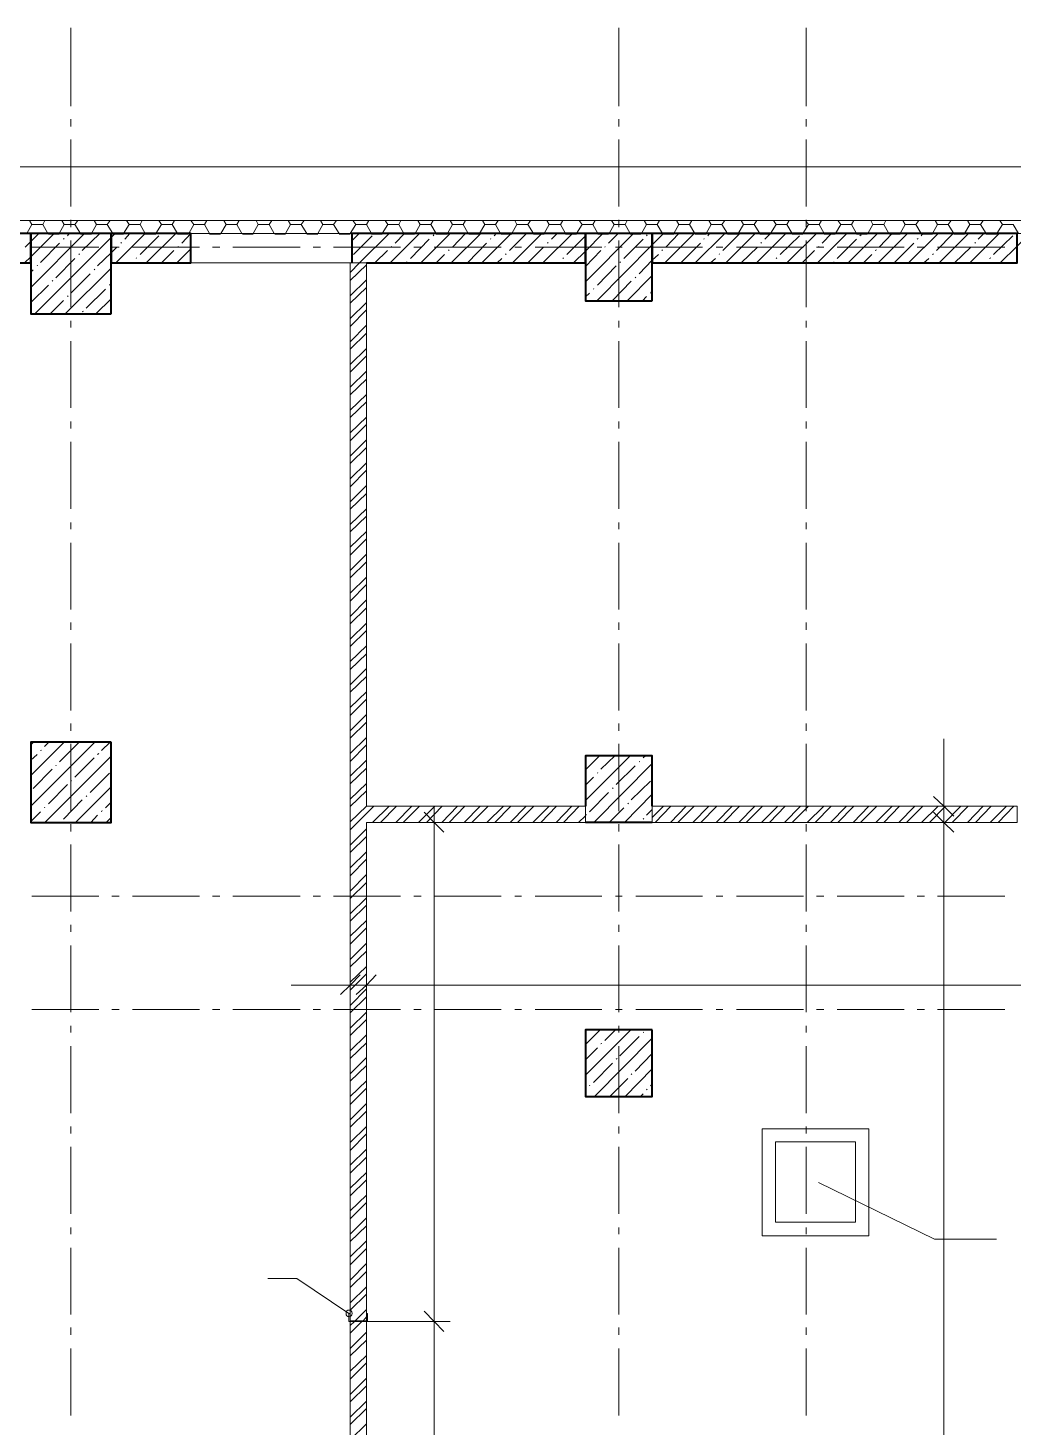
# Model space of a CAD drawing. Header units: millimetres. Extents: x -213547 to 415037, y -3642 to 106956.
# Drawn here: x -140717 to -133344, y 23440 to 33906 of the extents above; entities that cross this region are included whole.
import ezdxf

# ---------------------------------------------------------------- set-up
doc = ezdxf.new("R2010")
doc.units = ezdxf.units.MM

msp = doc.modelspace()

# ---------------------------------------------------------------- linework, layer by layer
at = {"lineweight": 9}
for points in [[(-140395.2, 33321), (-140395.2, 33905.7)], [(-136294.4, 33321), (-136294.4, 33905.7)], [(-134892.2, 33321), (-134892.2, 33905.7)], [(-140395.2, 33168.5), (-140395.2, 33223.6)], [(-136294.4, 33168.5), (-136294.4, 33223.6)], [(-134892.2, 33168.5), (-134892.2, 33223.6)], [(-140395.2, 32571.2), (-140395.2, 33071.1)], [(-136294.4, 32571.2), (-136294.4, 33071.1)], [(-134892.2, 32571.2), (-134892.2, 33071.1)], [(-122140.8, 32465.3), (-122140.8, 32867.8), (-165211.7, 32867.8), (-165211.7, 29385.5), (-168333.9, 29385.5), (-168333.9, 28983)], [(-207062.6, 32465.3), (-193129.2, 32465.3), (-207062.6, 32465.3), (-207062.6, 32367.9), (-193129.2, 32367.9), (-173269.2, 32367.9), (-173269.2, 28885.6), (-164711.8, 28885.6), (-164711.8, 28983), (-164711.8, 32367.9), (-121873.9, 32367.9), (-121873.9, 28944.9)], [(-140704.5, 32465.3), (-140687.5, 32435.6), (-140607, 32435.6), (-140568.9, 32367.9)], [(-140607, 32435.6), (-140590.1, 32465.3)], [(-140463, 32465.3), (-140446.1, 32435.6), (-140365.6, 32435.6), (-140323.2, 32367.9)], [(-140395.2, 32414.5), (-140395.2, 32469.5)], [(-140365.6, 32435.6), (-140344.4, 32465.3)], [(-140221.5, 32465.3), (-140204.6, 32435.6), (-140124.1, 32435.6), (-140081.7, 32367.9)], [(-140124.1, 32435.6), (-140102.9, 32465.3)], [(-139980.1, 32465.3), (-139958.9, 32435.6), (-139878.4, 32435.6), (-139840.3, 32367.9)], [(-139878.4, 32435.6), (-139861.4, 32465.3)], [(-139738.6, 32465.3), (-139717.4, 32435.6), (-139636.9, 32435.6), (-139598.8, 32367.9)], [(-139636.9, 32435.6), (-139620, 32465.3)], [(-139497.1, 32465.3), (-139475.9, 32435.6), (-139395.4, 32435.6), (-139357.3, 32367.9)], [(-139395.4, 32435.6), (-139378.5, 32465.3)], [(-139251.4, 32465.3), (-139234.5, 32435.6), (-139154, 32435.6), (-139115.8, 32367.9)], [(-139154, 32435.6), (-139137, 32465.3)], [(-139009.9, 32465.3), (-138993, 32435.6), (-138912.5, 32435.6), (-138874.4, 32367.9)], [(-138912.5, 32435.6), (-138891.3, 32465.3)], [(-138768.5, 32465.3), (-138751.5, 32435.6), (-138671, 32435.6), (-138628.7, 32367.9)], [(-138671, 32435.6), (-138649.8, 32465.3)], [(-138527, 32465.3), (-138510, 32435.6), (-138429.6, 32435.6), (-138387.2, 32367.9)], [(-138429.6, 32435.6), (-138408.4, 32465.3)], [(-138285.5, 32465.3), (-138264.3, 32435.6), (-138183.9, 32435.6), (-138145.7, 32367.9)], [(-138183.9, 32435.6), (-138166.9, 32465.3)], [(-138044.1, 32465.3), (-138022.9, 32435.6), (-137942.4, 32435.6), (-137904.3, 32367.9)], [(-137942.4, 32435.6), (-137925.4, 32465.3)], [(-137798.3, 32465.3), (-137781.4, 32435.6), (-137700.9, 32435.6), (-137662.8, 32367.9)], [(-137700.9, 32435.6), (-137684, 32465.3)], [(-137556.9, 32465.3), (-137539.9, 32435.6), (-137459.4, 32435.6), (-137421.3, 32367.9)], [(-137459.4, 32435.6), (-137442.5, 32465.3)], [(-137315.4, 32465.3), (-137298.5, 32435.6), (-137218, 32435.6), (-137179.8, 32367.9)], [(-137218, 32435.6), (-137196.8, 32465.3)], [(-137073.9, 32465.3), (-137057, 32435.6), (-136976.5, 32435.6), (-136934.1, 32367.9)], [(-136976.5, 32435.6), (-136955.3, 32465.3)], [(-136832.5, 32465.3), (-136815.5, 32435.6), (-136730.8, 32435.6), (-136692.7, 32367.9)], [(-136730.8, 32435.6), (-136713.8, 32465.3)], [(-136591, 32465.3), (-136569.8, 32435.6), (-136489.3, 32435.6), (-136451.2, 32367.9)], [(-136489.3, 32435.6), (-136472.4, 32465.3)], [(-136349.5, 32465.3), (-136328.3, 32435.6), (-136247.8, 32435.6), (-136209.7, 32367.9)], [(-136294.4, 32414.5), (-136294.4, 32469.5)], [(-136247.8, 32435.6), (-136230.9, 32465.3)], [(-136103.8, 32465.3), (-136086.9, 32435.6), (-136006.4, 32435.6), (-135968.2, 32367.9)], [(-136006.4, 32435.6), (-135989.4, 32465.3)], [(-135862.3, 32465.3), (-135845.4, 32435.6), (-135764.9, 32435.6), (-135726.8, 32367.9)], [(-135764.9, 32435.6), (-135748, 32465.3)], [(-135620.9, 32465.3), (-135603.9, 32435.6), (-135523.4, 32435.6), (-135481.1, 32367.9)], [(-135523.4, 32435.6), (-135502.2, 32465.3)], [(-135379.4, 32465.3), (-135362.4, 32435.6), (-135282, 32435.6), (-135239.6, 32367.9)], [(-135282, 32435.6), (-135260.8, 32465.3)], [(-135137.9, 32465.3), (-135116.7, 32435.6), (-135036.2, 32435.6), (-134998.1, 32367.9)], [(-135036.2, 32435.6), (-135019.3, 32465.3)], [(-134896.4, 32465.3), (-134875.3, 32435.6), (-134794.8, 32435.6), (-134756.6, 32367.9)], [(-134892.2, 32414.5), (-134892.2, 32469.5)], [(-134794.8, 32435.6), (-134777.8, 32465.3)], [(-134655, 32465.3), (-134633.8, 32435.6), (-134553.3, 32435.6), (-134515.2, 32367.9)], [(-134553.3, 32435.6), (-134536.4, 32465.3)], [(-134409.3, 32465.3), (-134392.3, 32435.6), (-134311.8, 32435.6), (-134273.7, 32367.9)], [(-134311.8, 32435.6), (-134294.9, 32465.3)], [(-134167.8, 32465.3), (-134150.9, 32435.6), (-134070.4, 32435.6), (-134032.2, 32367.9)], [(-134070.4, 32435.6), (-134049.2, 32465.3)], [(-133926.3, 32465.3), (-133909.4, 32435.6), (-133828.9, 32435.6), (-133786.5, 32367.9)], [(-133828.9, 32435.6), (-133807.7, 32465.3)], [(-133684.9, 32465.3), (-133667.9, 32435.6), (-133587.4, 32435.6), (-133545.1, 32367.9)], [(-133587.4, 32435.6), (-133566.2, 32465.3)], [(-133443.4, 32465.3), (-133422.2, 32435.6), (-133341.7, 32435.6), (-133303.6, 32367.9)], [(-140742.6, 32147.6), (-140696, 32194.2), (-140522.3, 32367.9)], [(-140738.4, 32266.2), (-140696, 32308.6), (-140636.7, 32367.9)], [(-140725.7, 32367.9), (-140687.5, 32435.6)], [(-140696, 31965.4), (-140293.6, 32367.9)], [(-140666.3, 31766.3), (-140094.4, 32338.2), (-140064.8, 32367.9)], [(-140564.7, 32363.6), (-140484.2, 32363.6)], [(-140484.2, 32367.9), (-140446.1, 32435.6)], [(-140420.6, 32350.9), (-140407.9, 32367.9)], [(-140323.2, 32363.6), (-140242.7, 32363.6)], [(-140310.5, 32240.8), (-140179.2, 32367.9)], [(-140242.7, 32367.9), (-140204.6, 32435.6)], [(-140081.7, 32363.6), (-140001.2, 32363.6)], [(-140060.6, 32147.6), (-139840.3, 32367.9)], [(-140001.2, 32367.9), (-139958.9, 32435.6)], [(-139992.8, 32325.5), (-139954.6, 32367.9)], [(-139878.4, 32211.1), (-139738.6, 32350.9)], [(-139840.3, 32363.6), (-139759.8, 32363.6)], [(-139831.8, 32147.6), (-139611.5, 32367.9)], [(-139759.8, 32367.9), (-139717.4, 32435.6)], [(-139598.8, 32363.6), (-139518.3, 32363.6)], [(-139564.9, 32295.8), (-139497.1, 32367.9)], [(-139514.1, 32367.9), (-139475.9, 32435.6)], [(-139357.3, 32363.6), (-139276.8, 32363.6)], [(-139272.6, 32367.9), (-139234.5, 32435.6)], [(-139111.6, 32363.6), (-139031.1, 32363.6)], [(-139031.1, 32367.9), (-138993, 32435.6)], [(-138870.1, 32363.6), (-138789.6, 32363.6)], [(-138789.6, 32367.9), (-138751.5, 32435.6)], [(-138628.7, 32363.6), (-138548.2, 32363.6)], [(-138548.2, 32367.9), (-138510, 32435.6)], [(-138387.2, 32363.6), (-138306.7, 32363.6)], [(-138306.7, 32367.9), (-138264.3, 32435.6)], [(-138294, 32312.8), (-138238.9, 32367.9)], [(-138281.3, 32211.1), (-138141.5, 32350.9)], [(-138234.7, 32147.6), (-138014.4, 32367.9)], [(-138145.7, 32363.6), (-138065.2, 32363.6)], [(-138065.2, 32367.9), (-138022.9, 32435.6)], [(-138005.9, 32147.6), (-137785.6, 32367.9)], [(-137967.8, 32295.8), (-137900, 32367.9)], [(-137904.3, 32363.6), (-137823.8, 32363.6)], [(-137819.5, 32367.9), (-137781.4, 32435.6)], [(-137777.2, 32147.6), (-137556.9, 32367.9)], [(-137684, 32350.9), (-137679.7, 32359.4)], [(-137662.8, 32363.6), (-137578.1, 32363.6)], [(-137578.1, 32367.9), (-137539.9, 32435.6)], [(-137548.4, 32147.6), (-137328.1, 32367.9)], [(-137539.9, 32266.2), (-137442.5, 32367.9)], [(-137417.1, 32363.6), (-137336.6, 32363.6)], [(-137336.6, 32367.9), (-137298.5, 32435.6)], [(-137319.6, 32147.6), (-137099.3, 32367.9)], [(-137226.4, 32350.9), (-137213.7, 32367.9)], [(-137175.6, 32363.6), (-137095.1, 32363.6)], [(-137112.1, 32240.8), (-136985, 32367.9)], [(-137095.1, 32367.9), (-137057, 32435.6)], [(-137090.9, 32147.6), (-136870.6, 32367.9)], [(-136934.1, 32363.6), (-136853.6, 32363.6)], [(-136862.1, 32147.6), (-136641.8, 32367.9)], [(-136853.6, 32367.9), (-136815.5, 32435.6)], [(-136798.6, 32325.5), (-136756.2, 32367.9)], [(-136692.7, 32363.6), (-136612.2, 32363.6)], [(-136684.2, 32211.1), (-136544.4, 32350.9), (-136540.2, 32350.9)], [(-136633.3, 32147.6), (-136544.4, 32236.5), (-136413.1, 32367.9)], [(-136612.2, 32367.9), (-136569.8, 32435.6)], [(-136544.4, 32007.8), (-136184.3, 32367.9)], [(-136459.7, 31863.7), (-136044.5, 32283.1), (-135959.8, 32367.9)], [(-136451.2, 32363.6), (-136370.7, 32363.6)], [(-136370.7, 32295.8), (-136298.7, 32367.9)], [(-136366.5, 32367.9), (-136328.3, 32435.6)], [(-136209.7, 32363.6), (-136129.2, 32363.6)], [(-136125, 32367.9), (-136086.9, 32435.6)], [(-136086.9, 32350.9), (-136082.6, 32359.4)], [(-135964, 32363.6), (-135883.5, 32363.6)], [(-135951.3, 32147.6), (-135731, 32367.9)], [(-135942.8, 32266.2), (-135845.4, 32367.9)], [(-135883.5, 32367.9), (-135845.4, 32435.6)], [(-135722.5, 32147.6), (-135502.2, 32367.9)], [(-135722.5, 32363.6), (-135642, 32363.6)], [(-135642, 32367.9), (-135603.9, 32435.6)], [(-135629.3, 32350.9), (-135616.6, 32367.9)], [(-135515, 32240.8), (-135387.9, 32367.9)], [(-135493.8, 32147.6), (-135273.5, 32367.9)], [(-135481.1, 32363.6), (-135400.6, 32363.6)], [(-135400.6, 32367.9), (-135362.4, 32435.6)], [(-135265, 32147.6), (-135044.7, 32367.9)], [(-135239.6, 32363.6), (-135159.1, 32363.6)], [(-135201.5, 32325.5), (-135159.1, 32367.9)], [(-135159.1, 32367.9), (-135116.7, 32435.6)], [(-135087.1, 32211.1), (-134943, 32350.9)], [(-135036.2, 32147.6), (-134816, 32367.9)], [(-134998.1, 32363.6), (-134917.6, 32363.6)], [(-134917.6, 32367.9), (-134875.3, 32435.6)], [(-134807.5, 32147.6), (-134587.2, 32367.9)], [(-134773.6, 32295.8), (-134701.6, 32367.9)], [(-134756.6, 32363.6), (-134676.2, 32363.6)], [(-134671.9, 32367.9), (-134633.8, 32435.6)], [(-134578.7, 32147.6), (-134358.4, 32367.9)], [(-134515.2, 32363.6), (-134434.7, 32363.6)], [(-134489.8, 32350.9), (-134481.3, 32359.4)], [(-134430.5, 32367.9), (-134392.3, 32435.6)], [(-134354.2, 32147.6), (-134133.9, 32367.9)], [(-134345.7, 32266.2), (-134248.3, 32367.9)], [(-134269.5, 32363.6), (-134189, 32363.6)], [(-134189, 32367.9), (-134150.9, 32435.6)], [(-134125.4, 32147.6), (-133905.1, 32367.9)], [(-134032.2, 32350.9), (-134019.5, 32367.9)], [(-134028, 32363.6), (-133947.5, 32363.6)], [(-133947.5, 32367.9), (-133909.4, 32435.6)], [(-133917.9, 32240.8), (-133790.8, 32367.9)], [(-133896.7, 32147.6), (-133676.4, 32367.9)], [(-133786.5, 32363.6), (-133706, 32363.6)], [(-133706, 32367.9), (-133667.9, 32435.6)], [(-133667.9, 32147.6), (-133447.6, 32367.9)], [(-133604.4, 32325.5), (-133562, 32367.9)], [(-133545.1, 32363.6), (-133464.6, 32363.6)], [(-133490, 32211.1), (-133345.9, 32350.9)], [(-133464.6, 32367.9), (-133422.2, 32435.6)], [(-133439.1, 32147.6), (-133312.1, 32274.7), (-133218.9, 32367.9)], [(-140687.5, 32266.2), (-140187.6, 32266.2)], [(-140624, 32151.8), (-140479.9, 32295.8)], [(-140450.3, 32325.5), (-140446.1, 32329.7)], [(-140395.2, 31817.1), (-140395.2, 32317)], [(-140196.1, 32126.4), (-140094.4, 32223.8), (-140052.1, 32266.2)], [(-140090.2, 32266.2), (-140035.1, 32266.2)], [(-140022.4, 32295.8), (-140018.2, 32300.1)], [(-139933.5, 32266.2), (-139433.6, 32266.2)], [(-139717.4, 32147.6), (-139624.2, 32240.8)], [(-139603, 32147.6), (-139497.1, 32253.5)], [(-139594.6, 32266.2), (-139590.3, 32270.4)], [(-139336.1, 32266.2), (-139281.1, 32266.2)], [(-139183.6, 32266.2), (-138679.5, 32266.2)], [(-138582.1, 32266.2), (-138527, 32266.2)], [(-138429.6, 32266.2), (-137929.7, 32266.2)], [(-138120.3, 32147.6), (-138027.1, 32240.8)], [(-137997.5, 32266.2), (-137993.2, 32270.4)], [(-137853.4, 32181.5), (-137713.6, 32325.5)], [(-137828, 32266.2), (-137772.9, 32266.2)], [(-137675.5, 32266.2), (-137175.6, 32266.2)], [(-137569.6, 32240.8), (-137565.3, 32245)], [(-137425.5, 32151.8), (-137285.7, 32295.8)], [(-137256.1, 32325.5), (-137251.9, 32329.7)], [(-137073.9, 32266.2), (-137023.1, 32266.2)], [(-136976.5, 32147.6), (-136857.9, 32266.2)], [(-136921.4, 32266.2), (-136421.5, 32266.2)], [(-136828.2, 32295.8), (-136824, 32300.1)], [(-136544.4, 32122.2), (-136430, 32240.8)], [(-136400.4, 32266.2), (-136396.1, 32270.4)], [(-136319.9, 32266.2), (-136269, 32266.2)], [(-136294.4, 31817.1), (-136294.4, 32317)], [(-136256.3, 32181.5), (-136112.3, 32325.5)], [(-136167.4, 32266.2), (-135667.5, 32266.2)], [(-135972.5, 32240.8), (-135968.2, 32245)], [(-135828.4, 32151.8), (-135684.4, 32295.8)], [(-135659, 32325.5), (-135654.8, 32329.7)], [(-135565.8, 32266.2), (-135515, 32266.2)], [(-135413.3, 32266.2), (-134913.4, 32266.2)], [(-135379.4, 32147.6), (-135256.5, 32266.2)], [(-135231.1, 32295.8), (-135226.9, 32300.1)], [(-134921.9, 32147.6), (-134828.7, 32240.8)], [(-134892.2, 31817.1), (-134892.2, 32317)], [(-134816, 32266.2), (-134760.9, 32266.2)], [(-134803.2, 32266.2), (-134794.8, 32270.4)], [(-134659.2, 32181.5), (-134515.2, 32325.5)], [(-134659.2, 32266.2), (-134159.3, 32266.2)], [(-134375.4, 32240.8), (-134366.9, 32245)], [(-134231.3, 32151.8), (-134087.3, 32295.8)], [(-134061.9, 32325.5), (-134053.4, 32329.7)], [(-134061.9, 32266.2), (-134006.8, 32266.2)], [(-133909.4, 32266.2), (-133405.3, 32266.2)], [(-133782.3, 32147.6), (-133659.4, 32266.2)], [(-133629.8, 32295.8), (-133625.5, 32300.1)], [(-140649.4, 32126.4), (-140645.2, 32130.6)], [(-140509.6, 32037.4), (-140365.6, 32181.5)], [(-140335.9, 32211.1), (-140331.7, 32215.4)], [(-139946.2, 32147.6), (-139937.7, 32151.8)], [(-139908, 32181.5), (-139903.8, 32185.7)], [(-138306.7, 32075.6), (-138234.7, 32147.6)], [(-138306.7, 24234.1), (-138306.7, 32147.6), (-138294, 32147.6), (-138183.9, 32147.6), (-138183.9, 28084.9), (-136544.4, 28084.9), (-136544.4, 27962.1), (-138183.9, 27962.1), (-138183.9, 24234.1)], [(-138306.7, 32016.2), (-138183.9, 32134.9)], [(-137883.1, 32151.8), (-137878.8, 32156)], [(-137662.8, 32147.6), (-137599.2, 32211.1)], [(-137205.3, 32147.6), (-137171.4, 32181.5)], [(-137141.7, 32211.1), (-137137.5, 32215.4)], [(-136747.7, 32147.6), (-136743.5, 32151.8)], [(-136713.8, 32181.5), (-136709.6, 32185.7)], [(-136286, 32151.8), (-136281.7, 32156)], [(-136141.9, 32067.1), (-136044.5, 32168.8), (-135997.9, 32211.1)], [(-135608.2, 32147.6), (-135570, 32181.5)], [(-135544.6, 32211.1), (-135540.4, 32215.4)], [(-135150.6, 32147.6), (-135142.2, 32151.8)], [(-135116.7, 32181.5), (-135112.5, 32185.7)], [(-134688.9, 32151.8), (-134684.6, 32156)], [(-134464.3, 32147.6), (-134400.8, 32211.1)], [(-134011.1, 32147.6), (-133972.9, 32181.5)], [(-133947.5, 32211.1), (-133939, 32215.4)], [(-133553.5, 32147.6), (-133545.1, 32151.8)], [(-133519.6, 32181.5), (-133511.2, 32185.7)], [(-140696, 32079.8), (-140679.1, 32096.7)], [(-140437.6, 31766.3), (-140094.4, 32109.4)], [(-140395.2, 31923), (-140251.2, 32067.1)], [(-140221.5, 32096.7), (-140217.3, 32101)], [(-136455.4, 31982.4), (-136315.6, 32126.4)], [(-136230.9, 31863.7), (-136044.5, 32054.4)], [(-136171.6, 32037.4), (-136167.4, 32041.7)], [(-140696, 31851), (-140564.7, 31982.4)], [(-140535, 32012), (-140530.8, 32016.2)], [(-140280.8, 31808.7), (-140136.8, 31952.7)], [(-140107.2, 31982.4), (-140102.9, 31986.6)], [(-138306.7, 31901.9), (-138183.9, 32020.5)], [(-138306.7, 31846.8), (-138183.9, 31965.4)], [(-136544.4, 31893.4), (-136514.7, 31923)], [(-136485.1, 31952.7), (-136480.8, 31956.9)], [(-136341, 31868), (-136201.2, 32012)], [(-136057.2, 31923), (-136053, 31931.5)], [(-140552, 31766.3), (-140450.3, 31868)], [(-140420.6, 31897.6), (-140416.4, 31901.9)], [(-140208.8, 31766.3), (-140094.4, 31880.7)], [(-138306.7, 31732.4), (-138183.9, 31851)], [(-136116.5, 31863.7), (-136086.9, 31897.6)], [(-140395.2, 31664.6), (-140395.2, 31715.5)], [(-140310.5, 31783.2), (-140302, 31787.5)], [(-140098.7, 31766.3), (-140094.4, 31766.3)], [(-138306.7, 31673.1), (-138183.9, 31796)], [(-136294.4, 31664.6), (-136294.4, 31715.5)], [(-134892.2, 31664.6), (-134892.2, 31715.5)], [(-138306.7, 31558.7), (-138183.9, 31681.6)], [(-138306.7, 31503.6), (-138183.9, 31622.3)], [(-140395.2, 31063.1), (-140395.2, 31563)], [(-138306.7, 31389.3), (-138183.9, 31507.9)], [(-136294.4, 31063.1), (-136294.4, 31563)], [(-134892.2, 31063.1), (-134892.2, 31563)], [(-138306.7, 31330), (-138183.9, 31452.8)], [(-138306.7, 31219.8), (-138183.9, 31338.4)], [(-138306.7, 31160.5), (-138183.9, 31279.1)], [(-138306.7, 31046.1), (-138183.9, 31164.7)], [(-138306.7, 30991.1), (-138183.9, 31109.7)], [(-138306.7, 30876.7), (-138183.9, 30995.3)], [(-140395.2, 30910.6), (-140395.2, 30961.4)], [(-138306.7, 30817.4), (-138183.9, 30940.2)], [(-136294.4, 30910.6), (-136294.4, 30961.4)], [(-134892.2, 30910.6), (-134892.2, 30961.4)], [(-140395.2, 30309), (-140395.2, 30808.9)], [(-138306.7, 30703), (-138183.9, 30825.8)], [(-136294.4, 30309), (-136294.4, 30808.9)], [(-134892.2, 30309), (-134892.2, 30808.9)], [(-138306.7, 30647.9), (-138183.9, 30766.5)], [(-138306.7, 30533.5), (-138183.9, 30652.1)], [(-138306.7, 30474.2), (-138183.9, 30597.1)], [(-138306.7, 30359.8), (-138183.9, 30482.7)], [(-138306.7, 30304.8), (-138183.9, 30423.4)], [(-138306.7, 30190.4), (-138183.9, 30309)], [(-138306.7, 30135.3), (-138183.9, 30253.9)], [(-140395.2, 30156.5), (-140395.2, 30207.3)], [(-136294.4, 30156.5), (-136294.4, 30207.3)], [(-134892.2, 30156.5), (-134892.2, 30207.3)], [(-140395.2, 29554.9), (-140395.2, 30054.8)], [(-138306.7, 30020.9), (-138183.9, 30139.5)], [(-138306.7, 29961.6), (-138183.9, 30084.5)], [(-136294.4, 29554.9), (-136294.4, 30054.8)], [(-134892.2, 29554.9), (-134892.2, 30054.8)], [(-138306.7, 29847.2), (-138183.9, 29970.1)], [(-138306.7, 29792.2), (-138183.9, 29910.8)], [(-138306.7, 29677.8), (-138183.9, 29796.4)], [(-138306.7, 29618.5), (-138183.9, 29741.3)], [(-138306.7, 29504.1), (-138183.9, 29626.9)], [(-138306.7, 29449), (-138183.9, 29567.6)], [(-140395.2, 29402.4), (-140395.2, 29457.5)], [(-138306.7, 29334.6), (-138183.9, 29453.3)], [(-136294.4, 29402.4), (-136294.4, 29457.5)], [(-134892.2, 29402.4), (-134892.2, 29457.5)], [(-138306.7, 29279.6), (-138183.9, 29398.2)], [(-140395.2, 28800.9), (-140395.2, 29300.8)], [(-138306.7, 29165.2), (-138183.9, 29283.8)], [(-138306.7, 29105.9), (-138183.9, 29224.5)], [(-136294.4, 28800.9), (-136294.4, 29300.8)], [(-134892.2, 28800.9), (-134892.2, 29300.8)], [(-138306.7, 28991.5), (-138183.9, 29114.4)], [(-138306.7, 28936.4), (-138183.9, 29055)], [(-138306.7, 28822), (-138183.9, 28940.7)], [(-138306.7, 28762.7), (-138183.9, 28885.6)], [(-140395.2, 28648.4), (-140395.2, 28703.4)], [(-138306.7, 28648.4), (-138183.9, 28771.2)], [(-138306.7, 28593.3), (-138183.9, 28711.9)], [(-136294.4, 28648.4), (-136294.4, 28703.4)], [(-134892.2, 28648.4), (-134892.2, 28703.4)], [(-138306.7, 28478.9), (-138183.9, 28597.5)], [(-133862.8, 28589), (-133862.8, 28144.2), (-133862.8, 28021.4)], [(-140696, 28542.4), (-140674.8, 28563.6)], [(-140696, 28313.7), (-140446.1, 28563.6)], [(-140696, 28084.9), (-140217.3, 28563.6)], [(-140696, 28428.1), (-140649.4, 28470.4)], [(-140624, 28500.1), (-140615.5, 28504.3)], [(-140594.3, 28529.7), (-140560.4, 28563.6)], [(-140479.9, 28415.4), (-140335.9, 28559.4)], [(-140395.2, 28046.8), (-140395.2, 28550.9)], [(-140196.1, 28470.4), (-140187.6, 28478.9)], [(-140166.5, 28500.1), (-140102.9, 28563.6)], [(-138306.7, 28419.6), (-138183.9, 28542.4)], [(-136294.4, 28046.8), (-136294.4, 28550.9)], [(-134892.2, 28046.8), (-134892.2, 28550.9)], [(-140590.1, 27962.1), (-140094.4, 28457.7)], [(-140509.6, 28385.7), (-140505.4, 28389.9)], [(-140365.6, 28301), (-140221.5, 28445)], [(-138306.7, 28309.4), (-138183.9, 28428.1)], [(-138306.7, 28250.1), (-138183.9, 28368.8)], [(-136544.4, 28356), (-136438.5, 28462)], [(-136544.4, 28127.3), (-136209.7, 28462)], [(-136480.8, 27962.1), (-136044.5, 28402.6)], [(-136430, 28360.3), (-136324.1, 28462)], [(-136315.6, 28245.9), (-136171.6, 28385.7)], [(-136141.9, 28415.4), (-136137.7, 28419.6)], [(-136112.3, 28445), (-136095.3, 28462)], [(-140679.1, 28216.2), (-140535, 28360.3)], [(-140395.2, 28271.3), (-140391, 28275.6)], [(-140251.2, 28186.6), (-140107.2, 28330.6)], [(-136544.4, 28241.7), (-136485.1, 28301)], [(-136455.4, 28330.6), (-136451.2, 28334.9)], [(-136201.2, 28131.5), (-136057.2, 28271.3)], [(-140564.7, 28101.9), (-140420.6, 28245.9)], [(-140361.3, 27962.1), (-140094.4, 28229)], [(-140280.8, 28156.9), (-140276.6, 28161.2)], [(-138306.7, 28135.8), (-138183.9, 28254.4)], [(-138306.7, 28080.7), (-138183.9, 28199.3)], [(-136514.7, 28042.6), (-136370.7, 28186.6)], [(-136341, 28216.2), (-136336.8, 28220.5)], [(-136252.1, 27962.1), (-136044.5, 28173.9)], [(-133862.8, 20285.8), (-133862.8, 20527.3), (-133862.8, 27962.1), (-133862.8, 28203.5)], [(-140594.3, 28072.2), (-140590.1, 28076.4)], [(-140450.3, 27987.5), (-140310.5, 28131.5)], [(-140166.5, 28042.6), (-140162.2, 28051)], [(-140136.8, 28072.2), (-140094.4, 28114.6)], [(-138306.7, 27966.3), (-138183.9, 28084.9)], [(-138306.7, 27907), (-138183.9, 28029.8), (-138128.8, 28084.9)], [(-138137.3, 27962.1), (-138014.4, 28084.9)], [(-138077.9, 27962.1), (-137959.3, 28084.9)], [(-137963.6, 27962.1), (-137844.9, 28084.9)], [(-137908.5, 27962.1), (-137785.6, 28084.9)], [(-137794.1, 27962.1), (-137671.3, 28084.9)], [(-137734.8, 27962.1), (-137616.2, 28084.9)], [(-137675.5, 28084.9), (-137675.5, 24229.8), (-137675.5, 20408.7)], [(-137620.4, 27962.1), (-137501.8, 28084.9)], [(-137565.3, 27962.1), (-137446.7, 28084.9)], [(-137451, 27962.1), (-137332.3, 28084.9)], [(-137395.9, 27962.1), (-137273, 28084.9)], [(-137281.5, 27962.1), (-137158.7, 28084.9)], [(-137222.2, 27962.1), (-137103.6, 28084.9)], [(-137107.8, 27962.1), (-136989.2, 28084.9)], [(-137052.7, 27962.1), (-136929.9, 28084.9)], [(-136938.4, 27962.1), (-136815.5, 28084.9)], [(-136879.1, 27962.1), (-136760.4, 28084.9)], [(-136764.7, 27962.1), (-136646.1, 28084.9)], [(-136709.6, 27962.1), (-136591, 28084.9)], [(-136544.4, 27962.1), (-136544.4, 28084.9)], [(-136366.5, 27962.1), (-136256.3, 28072.2)], [(-136226.7, 28101.9), (-136222.4, 28106.1)], [(-136086.9, 28017.1), (-136044.5, 28059.5)], [(-136044.5, 28000.2), (-135959.8, 28084.9)], [(-136044.5, 27962.1), (-136044.5, 28084.9)], [(-136023.3, 27962.1), (-135904.7, 28084.9)], [(-135908.9, 27962.1), (-135790.3, 28084.9)], [(-135853.9, 27962.1), (-135731, 28084.9)], [(-135739.5, 27962.1), (-135620.9, 28084.9)], [(-135680.2, 27962.1), (-135561.6, 28084.9)], [(-135565.8, 27962.1), (-135447.2, 28084.9)], [(-135510.7, 27962.1), (-135392.1, 28084.9)], [(-135396.3, 27962.1), (-135277.7, 28084.9)], [(-135341.3, 27962.1), (-135218.4, 28084.9)], [(-135226.9, 27962.1), (-135104, 28084.9)], [(-135167.6, 27962.1), (-135049, 28084.9)], [(-135053.2, 27962.1), (-134934.6, 28084.9)], [(-134998.1, 27962.1), (-134875.3, 28084.9)], [(-134883.7, 27962.1), (-134760.9, 28084.9)], [(-134824.4, 27962.1), (-134705.8, 28084.9)], [(-134710, 27962.1), (-134591.4, 28084.9)], [(-134655, 27962.1), (-134536.4, 28084.9)], [(-134540.6, 27962.1), (-134422, 28084.9)], [(-134485.5, 27962.1), (-134362.7, 28084.9)], [(-134371.1, 27962.1), (-134248.3, 28084.9)], [(-134311.8, 27962.1), (-134193.2, 28084.9)], [(-134197.5, 27962.1), (-134078.8, 28084.9)], [(-134142.4, 27962.1), (-134019.5, 28084.9)], [(-134028, 27962.1), (-133905.1, 28084.9)], [(-133968.7, 27962.1), (-133850.1, 28084.9)], [(-133968.7, 28084.9), (-133862.8, 28084.9), (-133744.2, 28084.9)], [(-133854.3, 27962.1), (-133735.7, 28084.9)], [(-133799.2, 27962.1), (-133680.6, 28084.9)], [(-133684.9, 27962.1), (-133566.2, 28084.9)], [(-133625.5, 27962.1), (-133506.9, 28084.9)], [(-133515.4, 27962.1), (-133392.5, 28084.9)], [(-133456.1, 27962.1), (-133337.5, 28084.9)], [(-140696, 27970.5), (-140624, 28042.6)], [(-140475.7, 27962.1), (-140475.7, 27962.1)], [(-140395.2, 27894.3), (-140395.2, 27949.4)], [(-140247, 27962.1), (-140196.1, 28017.1)], [(-140132.6, 27962.1), (-140094.4, 28000.2)], [(-137569.6, 27962.1), (-137675.5, 27962.1), (-137798.3, 27962.1)], [(-136595.2, 27962.1), (-136544.4, 28012.9)], [(-136540.2, 28017.1), (-136535.9, 28021.4)], [(-136294.4, 27894.3), (-136294.4, 27949.4)], [(-136112.3, 27987.5), (-136108, 27991.7)], [(-134892.2, 27894.3), (-134892.2, 27949.4)], [(-133968.7, 27962.1), (-133862.8, 27962.1), (-133744.2, 27962.1)], [(-138306.7, 27792.6), (-138183.9, 27915.5)], [(-138306.7, 27737.5), (-138183.9, 27856.2)], [(-140395.2, 27297), (-140395.2, 27796.8)], [(-138306.7, 27623.2), (-138183.9, 27741.8)], [(-136294.4, 27297), (-136294.4, 27796.8)], [(-134892.2, 27297), (-134892.2, 27796.8)], [(-138306.7, 27563.8), (-138183.9, 27686.7)], [(-138306.7, 27449.5), (-138183.9, 27572.3)], [(-138306.7, 27394.4), (-138183.9, 27513)], [(-140687.5, 27411.3), (-140187.6, 27411.3)], [(-140090.2, 27411.3), (-140035.1, 27411.3)], [(-139933.5, 27411.3), (-139433.6, 27411.3)], [(-139336.1, 27411.3), (-139281.1, 27411.3)], [(-139183.6, 27411.3), (-138679.5, 27411.3)], [(-138582.1, 27411.3), (-138527, 27411.3)], [(-138429.6, 27411.3), (-137929.7, 27411.3)], [(-138306.7, 27280), (-138183.9, 27398.6)], [(-138306.7, 27224.9), (-138183.9, 27343.6)], [(-137828, 27411.3), (-137772.9, 27411.3)], [(-137675.5, 27411.3), (-137175.6, 27411.3)], [(-137073.9, 27411.3), (-137023.1, 27411.3)], [(-136921.4, 27411.3), (-136421.5, 27411.3)], [(-136319.9, 27411.3), (-136269, 27411.3)], [(-136167.4, 27411.3), (-135667.5, 27411.3)], [(-135565.8, 27411.3), (-135515, 27411.3)], [(-135413.3, 27411.3), (-134913.4, 27411.3)], [(-134816, 27411.3), (-134760.9, 27411.3)], [(-134659.2, 27411.3), (-134159.3, 27411.3)], [(-134061.9, 27411.3), (-134006.8, 27411.3)], [(-133909.4, 27411.3), (-133405.3, 27411.3)], [(-138306.7, 27110.6), (-138183.9, 27229.2)], [(-140395.2, 27144.5), (-140395.2, 27195.3)], [(-138306.7, 27051.3), (-138183.9, 27174.1)], [(-136294.4, 27144.5), (-136294.4, 27195.3)], [(-134892.2, 27144.5), (-134892.2, 27195.3)], [(-140395.2, 26542.9), (-140395.2, 27042.8)], [(-138306.7, 26936.9), (-138183.9, 27059.7)], [(-136294.4, 26542.9), (-136294.4, 27042.8)], [(-134892.2, 26542.9), (-134892.2, 27042.8)], [(-138306.7, 26881.8), (-138183.9, 27000.4)], [(-138306.7, 26767.4), (-138183.9, 26886)], [(-138306.7, 26852.1), (-138306.7, 26746.2), (-138306.7, 26627.6)], [(-138306.7, 26708.1), (-138183.9, 26831)], [(-138183.9, 26852.1), (-138183.9, 26746.2), (-138183.9, 26627.6)], [(-138747.3, 26746.2), (-138306.7, 26746.2), (-138243.2, 26746.2)], [(-138425.3, 26746.2), (-138183.9, 26746.2), (-128266.6, 26746.2), (-128148, 26746.2), (-122365.3, 26746.2), (-122242.5, 26746.2), (-121992.5, 26746.2), (-121751.1, 26746.2)], [(-138306.7, 26593.7), (-138183.9, 26716.6)], [(-138306.7, 26538.7), (-138183.9, 26657.3)], [(-140687.5, 26564.1), (-140187.6, 26564.1)], [(-140090.2, 26564.1), (-140035.1, 26564.1)], [(-139933.5, 26564.1), (-139433.6, 26564.1)], [(-139336.1, 26564.1), (-139281.1, 26564.1)], [(-139183.6, 26564.1), (-138679.5, 26564.1)], [(-138582.1, 26564.1), (-138527, 26564.1)], [(-138429.6, 26564.1), (-137929.7, 26564.1)], [(-138306.7, 26424.3), (-138183.9, 26542.9)], [(-138306.7, 26369.2), (-138183.9, 26487.8)], [(-137828, 26564.1), (-137772.9, 26564.1)], [(-137675.5, 26564.1), (-137175.6, 26564.1)], [(-137073.9, 26564.1), (-137023.1, 26564.1)], [(-136921.4, 26564.1), (-136421.5, 26564.1)], [(-136319.9, 26564.1), (-136269, 26564.1)], [(-136167.4, 26564.1), (-135667.5, 26564.1)], [(-135565.8, 26564.1), (-135515, 26564.1)], [(-135413.3, 26564.1), (-134913.4, 26564.1)], [(-134816, 26564.1), (-134760.9, 26564.1)], [(-134659.2, 26564.1), (-134159.3, 26564.1)], [(-134061.9, 26564.1), (-134006.8, 26564.1)], [(-133909.4, 26564.1), (-133405.3, 26564.1)], [(-140395.2, 26390.4), (-140395.2, 26441.2)], [(-136544.4, 26301.4), (-136434.2, 26411.6)], [(-136544.4, 26072.7), (-136205.5, 26411.6)], [(-136400.4, 26331.1), (-136319.9, 26411.6)], [(-136294.4, 26390.4), (-136294.4, 26441.2)], [(-136112.3, 26390.4), (-136108, 26394.6)], [(-134892.2, 26390.4), (-134892.2, 26441.2)], [(-140395.2, 25788.8), (-140395.2, 26288.7)], [(-138306.7, 26254.8), (-138183.9, 26373.4)], [(-138306.7, 26195.5), (-138183.9, 26314.1)], [(-136544.4, 26187), (-136455.4, 26276)], [(-136476.6, 25911.7), (-136044.5, 26348)], [(-136430, 26305.7), (-136421.5, 26309.9)], [(-136294.4, 25788.8), (-136294.4, 26288.7)], [(-136286, 26216.7), (-136141.9, 26360.7)], [(-134892.2, 25788.8), (-134892.2, 26288.7)], [(-138306.7, 26081.1), (-138183.9, 26204)], [(-136315.6, 26191.3), (-136307.2, 26195.5)], [(-136171.6, 26102.3), (-136044.5, 26233.6)], [(-138306.7, 26026.1), (-138183.9, 26144.7)], [(-136485.1, 26017.6), (-136341, 26161.6)], [(-136247.8, 25911.7), (-136044.5, 26119.3)], [(-136201.2, 26076.9), (-136197, 26081.1)], [(-138306.7, 25911.7), (-138183.9, 26030.3)], [(-138306.7, 25852.4), (-138183.9, 25975.2)], [(-136544.4, 25958.3), (-136540.2, 25962.5)], [(-136514.7, 25992.2), (-136510.5, 25996.4)], [(-136362.2, 25911.7), (-136226.7, 26047.2)], [(-136086.9, 25962.5), (-136082.6, 25966.7)], [(-136057.2, 25992.2), (-136044.5, 26004.9)], [(-138306.7, 25738), (-138183.9, 25860.8)], [(-136133.5, 25911.7), (-136112.3, 25932.9)], [(-138306.7, 25682.9), (-138183.9, 25801.5)], [(-140395.2, 25636.3), (-140395.2, 25687.1)], [(-138306.7, 25568.5), (-138183.9, 25687.1)], [(-136294.4, 25636.3), (-136294.4, 25687.1)], [(-134892.2, 25636.3), (-134892.2, 25687.1)], [(-138306.7, 25509.2), (-138183.9, 25632.1)], [(-140395.2, 25034.8), (-140395.2, 25534.6)], [(-138306.7, 25399.1), (-138183.9, 25517.7)], [(-138306.7, 25339.8), (-138183.9, 25458.4)], [(-136294.4, 25034.8), (-136294.4, 25534.6)], [(-134892.2, 25034.8), (-134892.2, 25534.6)], [(-138306.7, 25225.4), (-138183.9, 25344)], [(-138306.7, 25170.3), (-138183.9, 25288.9)], [(-134799, 25267.8), (-133930.6, 24844.1), (-133468.8, 24844.1)], [(-138306.7, 25055.9), (-138183.9, 25174.6)], [(-138306.7, 24996.6), (-138183.9, 25119.5)], [(-140395.2, 24882.2), (-140395.2, 24933.1)], [(-138306.7, 24882.2), (-138183.9, 25005.1)], [(-138306.7, 24827.2), (-138183.9, 24945.8)], [(-136294.4, 24882.2), (-136294.4, 24933.1)], [(-134892.2, 24882.2), (-134892.2, 24933.1)], [(-138306.7, 24712.8), (-138183.9, 24831.4)], [(-140395.2, 24280.7), (-140395.2, 24780.6)], [(-138306.7, 24653.5), (-138183.9, 24776.3)], [(-136294.4, 24280.7), (-136294.4, 24780.6)], [(-134892.2, 24280.7), (-134892.2, 24780.6)], [(-138306.7, 24539.1), (-138183.9, 24662)], [(-138306.7, 24484), (-138183.9, 24602.6)], [(-138315.2, 24289.2), (-138704.9, 24551.8), (-138921, 24551.8)], [(-138306.7, 24369.6), (-138183.9, 24488.3)], [(-138306.7, 24314.6), (-138183.9, 24433.2)], [(-138268.6, 24234.1), (-138183.9, 24318.8)], [(-140395.2, 24128.2), (-140395.2, 24183.2)], [(-138306.7, 24200.2), (-138272.8, 24229.8)], [(-138306.7, 24140.9), (-138217.7, 24229.8)], [(-138183.9, 24229.8), (-138183.9, 20527.3), (-136544.4, 20527.3), (-136544.4, 20408.7), (-138183.9, 20408.7), (-138306.7, 20408.7), (-138306.7, 24229.8)], [(-138209.3, 24234.1), (-138183.9, 24263.7)], [(-138175.4, 24229.8), (-137675.5, 24229.8), (-137556.9, 24229.8)], [(-136294.4, 24128.2), (-136294.4, 24183.2)], [(-134892.2, 24128.2), (-134892.2, 24183.2)], [(-138306.7, 24026.5), (-138183.9, 24149.4)], [(-138306.7, 23971.4), (-138183.9, 24090)], [(-140395.2, 23526.6), (-140395.2, 24026.5)], [(-138306.7, 23857), (-138183.9, 23975.7)], [(-136294.4, 23526.6), (-136294.4, 24026.5)], [(-134892.2, 23526.6), (-134892.2, 24026.5)], [(-138306.7, 23797.7), (-138183.9, 23920.6)], [(-138306.7, 23683.4), (-138183.9, 23806.2)], [(-138306.7, 23628.3), (-138183.9, 23746.9)], [(-138306.7, 23513.9), (-138183.9, 23632.5)], [(-138306.7, 23458.8), (-138183.9, 23577.5)], [(-138306.7, 23344.5), (-138183.9, 23463.1)]]:
    msp.add_lwpolyline(points, dxfattribs=at)
for points in [[(-121772.3, 32465.3), (-121772.3, 29042.3), (-117781.6, 29042.3), (-117781.6, 32367.9), (-117781.6, 29046.6), (-121772.3, 29046.6), (-121772.3, 32465.3), (-121873.9, 32465.3), (-164813.5, 32465.3), (-164813.5, 32367.9), (-164813.5, 28983), (-164813.5, 32367.9), (-164813.5, 32465.3), (-121873.9, 32465.3)], [(-138294, 32367.9), (-138294, 32147.6), (-139497.1, 32147.6), (-139497.1, 32367.9)], [(-136044.5, 27962.1), (-133312.1, 27962.1), (-133312.1, 28084.9), (-136044.5, 28084.9)], [(-134422, 24869.5), (-135222.6, 24869.5), (-135222.6, 25670.2), (-134422, 25670.2)], [(-134523.7, 24971.2), (-135121, 24971.2), (-135121, 25572.8), (-134523.7, 25572.8)]]:
    msp.add_lwpolyline(points, close=True, dxfattribs=at)
at = {"lineweight": 40}
for points in [[(-146101.6, 32147.6), (-140696, 32147.6), (-140696, 32367.9), (-146101.6, 32367.9)], [(-140094.4, 31766.3), (-140094.4, 32367.9), (-140696, 32367.9), (-140696, 31766.3)], [(-140094.4, 32147.6), (-139497.1, 32147.6), (-139497.1, 32367.9), (-140094.4, 32367.9)], [(-136044.5, 31863.7), (-136044.5, 32367.9), (-136544.4, 32367.9), (-136544.4, 31863.7)], [(-136044.5, 32147.6), (-133312.1, 32147.6), (-133312.1, 32367.9), (-136044.5, 32367.9)], [(-140094.4, 28563.6), (-140696, 28563.6), (-140696, 27962.1), (-140094.4, 27962.1)], [(-136044.5, 26411.6), (-136544.4, 26411.6), (-136544.4, 25911.7), (-136044.5, 25911.7)]]:
    msp.add_lwpolyline(points, close=True, dxfattribs=at)
for points in [[(-138183.9, 32147.6), (-136544.4, 32147.6), (-136544.4, 32367.9), (-138294, 32367.9), (-138294, 32147.6)], [(-136044.5, 28084.9), (-136044.5, 28462), (-136544.4, 28462), (-136544.4, 28084.9)], [(-136044.5, 27962.1), (-136544.4, 27962.1)]]:
    msp.add_lwpolyline(points, dxfattribs=at)
at = {"lineweight": 18}
for points in [[(-133939, 28156.9), (-133862.8, 28084.9), (-133786.5, 28008.7)], [(-137603.5, 27890), (-137675.5, 27962.1), (-137751.7, 28038.3)], [(-133939, 28038.3), (-133862.8, 27962.1), (-133786.5, 27890)], [(-138230.5, 26822.5), (-138306.7, 26746.2), (-138378.7, 26674.2)], [(-138111.8, 26822.5), (-138183.9, 26746.2), (-138260.1, 26674.2)], [(-137603.5, 24153.6), (-137675.5, 24229.8), (-137751.7, 24306.1)]]:
    msp.add_lwpolyline(points, dxfattribs=at)
at = {"lineweight": 20}
msp.add_lwpolyline([(-138306.7, 24234.1), (-138306.7, 24289.2), (-138315.2, 24289.2), (-138315.2, 24229.8), (-138175.4, 24229.8), (-138175.4, 24289.2), (-138183.9, 24289.2), (-138183.9, 24234.1)], close=True, dxfattribs=at)
at = {"lineweight": 9}
for points in [[(-138336.4, 24289.2), (-138336.4, 24306.1), (-138327.9, 24314.6), (-138315.2, 24314.6)], [(-138336.4, 24289.2), (-138336.4, 24306.1), (-138327.9, 24314.6), (-138315.2, 24314.6)], [(-138315.2, 24263.7), (-138327.9, 24263.7), (-138336.4, 24276.4), (-138336.4, 24289.2)], [(-138315.2, 24263.7), (-138327.9, 24263.7), (-138336.4, 24276.4), (-138336.4, 24289.2)], [(-138315.2, 24314.6), (-138302.5, 24314.6), (-138289.8, 24306.1), (-138289.8, 24289.2)], [(-138315.2, 24314.6), (-138302.5, 24314.6), (-138289.8, 24306.1), (-138289.8, 24289.2)], [(-138289.8, 24289.2), (-138289.8, 24276.4), (-138302.5, 24263.7), (-138315.2, 24263.7)], [(-138289.8, 24289.2), (-138289.8, 24276.4), (-138302.5, 24263.7), (-138315.2, 24263.7)]]:
    msp.add_open_spline(points, degree=3, dxfattribs=at)

doc.saveas('drawing.dxf')
